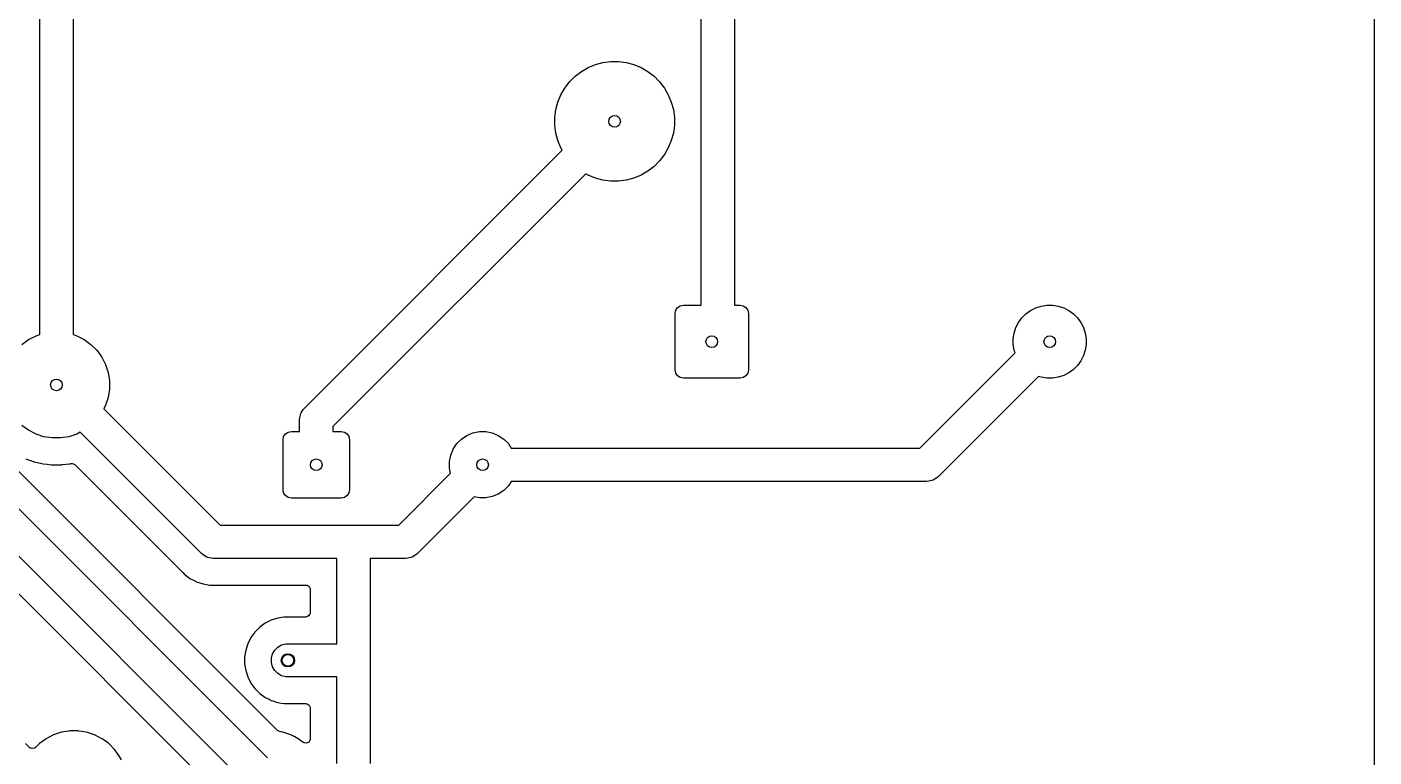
# Model space of a CAD drawing. Header units: millimetres. Extents: x 20 to 124, y -124 to -20.
# Drawn here: x 83.5 to 124, y -78.71 to -56.77 of the extents above; entities that cross this region are included whole.
import ezdxf

# ---------------------------------------------------------------- set-up
doc = ezdxf.new("R2010")
doc.units = ezdxf.units.MM
doc.layers.add('B.Cu', color=153, linetype='CONTINUOUS', true_color=0x4d7fc4)
doc.layers.add('Edge.Cuts', color=254, linetype='CONTINUOUS', true_color=0xd0d2cd)

msp = doc.modelspace()

# ---------------------------------------------------------------- linework, layer by layer
at = {"layer": 'B.Cu', "linetype": 'CONTINUOUS'}
for p, q in [((83.89, -66.015306), (83.89, -50.021006)), ((84.89, -49.8139), (84.89, -66.015306)), ((104.7764, -52.5564), (104.7764, -65.13)), ((103.7764, -65.13), (103.7764, -52.763506)), ((100.37388, -57.995629), (100.591409, -57.905526)), ((100.591409, -57.905526), (100.818837, -57.844586)), ((100.818837, -57.844586), (101.052274, -57.813854)), ((101.052274, -57.813854), (101.287726, -57.813854)), ((101.287726, -57.813854), (101.521163, -57.844586)), ((101.521163, -57.844586), (101.748591, -57.905526)), ((101.748591, -57.905526), (101.96612, -57.995629)), ((99.816688, -58.423178), (99.983178, -58.256688)), ((99.983178, -58.256688), (100.169974, -58.113355)), ((100.169974, -58.113355), (100.37388, -57.995629)), ((101.96612, -57.995629), (102.170026, -58.113355)), ((102.170026, -58.113355), (102.356822, -58.256688)), ((102.356822, -58.256688), (102.523312, -58.423178)), ((99.555629, -58.81388), (99.673355, -58.609974)), ((99.673355, -58.609974), (99.816688, -58.423178)), ((102.523312, -58.423178), (102.666645, -58.609974)), ((102.666645, -58.609974), (102.784371, -58.81388)), ((99.404586, -59.258837), (99.465526, -59.031409)), ((99.465526, -59.031409), (99.555629, -58.81388)), ((102.784371, -58.81388), (102.874474, -59.031409)), ((102.874474, -59.031409), (102.935414, -59.258837)), ((99.373854, -59.492274), (99.404586, -59.258837)), ((99.373854, -59.727726), (99.373854, -59.492274)), ((102.935414, -59.258837), (102.966146, -59.492274)), ((102.966146, -59.492274), (102.966146, -59.727726)), ((99.404586, -59.961163), (99.373854, -59.727726)), ((102.966146, -59.727726), (102.935414, -59.961163)), ((99.465526, -60.188591), (99.404586, -59.961163)), ((99.555629, -60.40612), (99.465526, -60.188591)), ((102.874474, -60.188591), (102.784371, -60.40612)), ((102.935414, -59.961163), (102.874474, -60.188591)), ((91.848747, -68.224147), (99.596311, -60.476582)), ((99.596311, -60.476582), (99.555629, -60.40612)), ((102.666645, -60.610026), (102.523312, -60.796822)), ((102.784371, -60.40612), (102.666645, -60.610026)), ((102.170026, -61.106645), (101.96612, -61.224371)), ((102.356822, -60.963312), (102.170026, -61.106645)), ((102.523312, -60.796822), (102.356822, -60.963312)), ((100.303417, -61.183688), (92.7023, -68.784806)), ((100.37388, -61.224371), (100.303417, -61.183688)), ((100.591409, -61.314474), (100.37388, -61.224371)), ((100.818837, -61.375414), (100.591409, -61.314474)), ((101.052274, -61.406146), (100.818837, -61.375414)), ((101.287726, -61.406146), (101.052274, -61.406146)), ((101.521163, -61.375414), (101.287726, -61.406146)), ((101.748591, -61.314474), (101.521163, -61.375414)), ((101.96612, -61.224371), (101.748591, -61.314474)), ((103.063223, -65.203223), (103.144329, -65.14903)), ((103.144329, -65.14903), (103.24, -65.130001)), ((103.24, -65.130001), (103.7764, -65.13)), ((104.7764, -65.13), (104.940001, -65.13)), ((104.940001, -65.13), (105.035671, -65.14903)), ((105.035671, -65.14903), (105.116777, -65.203223)), ((113.829048, -65.213733), (113.99321, -65.160393)), ((113.99321, -65.160393), (114.163695, -65.133391)), ((114.163695, -65.133391), (114.336305, -65.133391)), ((114.336305, -65.133391), (114.50679, -65.160393)), ((114.50679, -65.160393), (114.670952, -65.213733)), ((102.99, -65.379999), (103.00903, -65.284329)), ((102.990001, -67.08), (102.99, -65.379999)), ((103.00903, -65.284329), (103.063223, -65.203223)), ((105.116777, -65.203223), (105.17097, -65.284329)), ((105.17097, -65.284329), (105.189999, -65.38)), ((105.189999, -65.38), (105.19, -67.080001)), ((113.312096, -65.655252), (113.413553, -65.515607)), ((113.413553, -65.515607), (113.535607, -65.393553)), ((113.535607, -65.393553), (113.675252, -65.292096)), ((113.675252, -65.292096), (113.829048, -65.213733)), ((114.670952, -65.213733), (114.824748, -65.292096)), ((114.824748, -65.292096), (114.964393, -65.393553)), ((114.964393, -65.393553), (115.086447, -65.515607)), ((115.086447, -65.515607), (115.187904, -65.655252)), ((113.153391, -66.143695), (113.180393, -65.97321)), ((113.180393, -65.97321), (113.233733, -65.809048)), ((113.233733, -65.809048), (113.312096, -65.655252)), ((115.187904, -65.655252), (115.266267, -65.809048)), ((115.266267, -65.809048), (115.319607, -65.97321)), ((115.319607, -65.97321), (115.346609, -66.143695)), ((83.350883, -66.31335), (83.554002, -66.165776)), ((83.554002, -66.165776), (83.777707, -66.051793)), ((83.777707, -66.051793), (83.89, -66.015306)), ((84.89, -66.015306), (85.002293, -66.051793)), ((85.002293, -66.051793), (85.225998, -66.165776)), ((85.225998, -66.165776), (85.429117, -66.31335)), ((85.429117, -66.31335), (85.60665, -66.490883)), ((113.153391, -66.316305), (113.153391, -66.143695)), ((113.180393, -66.48679), (113.153391, -66.316305)), ((115.346609, -66.316305), (115.319607, -66.48679)), ((115.346609, -66.143695), (115.346609, -66.316305)), ((85.60665, -66.490883), (85.754224, -66.694002)), ((85.754224, -66.694002), (85.868207, -66.917707)), ((110.342894, -69.43), (113.206317, -66.566575)), ((113.206317, -66.566575), (113.180393, -66.48679)), ((115.187904, -66.804748), (115.086447, -66.944393)), ((115.266267, -66.650952), (115.187904, -66.804748)), ((115.319607, -66.48679), (115.266267, -66.650952)), ((85.868207, -66.917707), (85.945792, -67.156487)), ((85.945792, -67.156487), (85.985068, -67.404465)), ((103.00903, -67.175671), (102.990001, -67.08)), ((103.063223, -67.256777), (103.00903, -67.175671)), ((105.17097, -67.175671), (105.116777, -67.256777)), ((105.19, -67.080001), (105.17097, -67.175671)), ((114.824748, -67.167904), (114.670952, -67.246267)), ((114.964393, -67.066447), (114.824748, -67.167904)), ((115.086447, -66.944393), (114.964393, -67.066447)), ((85.985068, -67.404465), (85.985068, -67.655535)), ((103.144329, -67.31097), (103.063223, -67.256777)), ((103.239999, -67.33), (103.144329, -67.31097)), ((104.94, -67.329999), (103.239999, -67.33)), ((105.035671, -67.31097), (104.94, -67.329999)), ((105.116777, -67.256777), (105.035671, -67.31097)), ((113.913424, -67.273682), (110.903553, -70.283553)), ((113.99321, -67.299607), (113.913424, -67.273682)), ((114.163695, -67.326609), (113.99321, -67.299607)), ((114.336305, -67.326609), (114.163695, -67.326609)), ((114.50679, -67.299607), (114.336305, -67.326609)), ((114.670952, -67.246267), (114.50679, -67.299607)), ((85.945792, -67.903513), (85.868207, -68.142293)), ((85.985068, -67.655535), (85.945792, -67.903513)), ((85.868207, -68.142293), (85.814603, -68.247496)), ((85.814603, -68.247496), (89.309407, -71.7423)), ((91.706577, -68.512437), (91.74036, -68.386358)), ((91.74036, -68.386358), (91.752115, -68.365998)), ((91.752115, -68.365998), (91.805623, -68.273319)), ((91.805623, -68.273319), (91.805638, -68.273303)), ((91.805638, -68.273303), (91.848747, -68.224147)), ((83.554002, -68.894224), (83.350883, -68.74665)), ((91.7023, -68.5777), (91.706577, -68.512452)), ((91.7023, -68.93), (91.7023, -68.5777)), ((91.706577, -68.512452), (91.706577, -68.512437)), ((92.7023, -68.784806), (92.7023, -68.93)), ((83.777707, -69.008207), (83.554002, -68.894224)), ((84.016487, -69.085792), (83.777707, -69.008207)), ((84.264465, -69.125068), (84.016487, -69.085792)), ((84.515535, -69.125068), (84.264465, -69.125068)), ((84.763513, -69.085792), (84.515535, -69.125068)), ((85.002293, -69.008207), (84.763513, -69.085792)), ((85.107496, -68.954603), (85.002293, -69.008207)), ((88.748747, -72.595854), (85.107496, -68.954603)), ((91.2023, -69.18), (91.22133, -69.084329)), ((91.2023, -70.68), (91.2023, -69.18)), ((91.22133, -69.084329), (91.275523, -69.003223)), ((91.275523, -69.003223), (91.356629, -68.94903)), ((91.356629, -68.94903), (91.4523, -68.93)), ((91.4523, -68.93), (91.7023, -68.93)), ((92.7023, -68.93), (92.9523, -68.93)), ((92.9523, -68.93), (93.047971, -68.94903)), ((93.047971, -68.94903), (93.129077, -69.003223)), ((93.129077, -69.003223), (93.18327, -69.084329)), ((93.18327, -69.084329), (93.2023, -69.18)), ((93.2023, -69.18), (93.2023, -70.68)), ((96.42929, -69.295607), (96.567907, -69.15699)), ((96.567907, -69.15699), (96.730903, -69.048079)), ((96.730903, -69.048079), (96.912015, -68.97306)), ((96.912015, -68.97306), (97.104283, -68.934815)), ((97.104283, -68.934815), (97.300317, -68.934815)), ((97.300317, -68.934815), (97.492585, -68.97306)), ((97.492585, -68.97306), (97.673697, -69.048079)), ((97.673697, -69.048079), (97.836693, -69.15699)), ((97.836693, -69.15699), (97.97531, -69.295607)), ((96.207115, -69.831983), (96.24536, -69.639715)), ((96.24536, -69.639715), (96.320379, -69.458603)), ((96.320379, -69.458603), (96.42929, -69.295607)), ((97.97531, -69.295607), (98.065109, -69.43)), ((98.065109, -69.43), (110.342894, -69.43)), ((81.9495, -69.952393), (90.732722, -78.735615)), ((91.040838, -77.911653), (82.798923, -69.669738)), ((83.469921, -69.751267), (83.520165, -69.768848)), ((83.520165, -69.768848), (83.643424, -69.811979)), ((83.643424, -69.811979), (83.643425, -69.811979)), ((83.643425, -69.811979), (83.714537, -69.836862)), ((83.714537, -69.836862), (83.715659, -69.837261)), ((83.715659, -69.837261), (83.724169, -69.840331)), ((83.724169, -69.840331), (83.727109, -69.840933)), ((83.727109, -69.840933), (83.949545, -69.891702)), ((83.949545, -69.891702), (83.987268, -69.900312)), ((83.987268, -69.900312), (83.987272, -69.900312)), ((83.987272, -69.900312), (83.987281, -69.900314)), ((83.987281, -69.900314), (84.11615, -69.914833)), ((84.11615, -69.914833), (84.23779, -69.928538)), ((84.23779, -69.928538), (84.245393, -69.9305)), ((84.245393, -69.9305), (84.524812, -69.9305)), ((84.524812, -69.9305), (84.55031, -69.9305)), ((84.55031, -69.9305), (84.555444, -69.927696)), ((84.555444, -69.927696), (84.567914, -69.925642)), ((84.567914, -69.925642), (84.792732, -69.900312)), ((84.792732, -69.900312), (84.792733, -69.900312)), ((84.792733, -69.900312), (84.803323, -69.897894)), ((84.803323, -69.897894), (84.813069, -69.89567)), ((84.813069, -69.89567), (84.848244, -69.892792)), ((84.848244, -69.892792), (84.868265, -69.894018)), ((84.868265, -69.894018), (84.927186, -69.91313)), ((84.927186, -69.91313), (84.93421, -69.917593)), ((84.93421, -69.917593), (84.955378, -69.934563)), ((84.955378, -69.934563), (88.105682, -73.084866)), ((96.207115, -70.028017), (96.207115, -69.831983)), ((96.238648, -70.186545), (96.207115, -70.028017)), ((94.682894, -71.7423), (96.238648, -70.186545)), ((98.065109, -70.43), (97.97531, -70.564393)), ((110.55, -70.43), (98.065109, -70.43)), ((110.615248, -70.425723), (110.55, -70.43)), ((110.615263, -70.425723), (110.615248, -70.425723)), ((110.741342, -70.39194), (110.615263, -70.425723)), ((110.854381, -70.326677), (110.741342, -70.39194)), ((110.854396, -70.326661), (110.854381, -70.326677)), ((110.903553, -70.283553), (110.854396, -70.326661)), ((90.025615, -79.442722), (81.095947, -70.513053)), ((91.22133, -70.775671), (91.2023, -70.68)), ((91.275523, -70.856777), (91.22133, -70.775671)), ((91.356629, -70.91097), (91.275523, -70.856777)), ((93.129077, -70.856777), (93.047971, -70.91097)), ((93.18327, -70.775671), (93.129077, -70.856777)), ((93.2023, -70.68), (93.18327, -70.775671)), ((97.673697, -70.811921), (97.492585, -70.88694)), ((97.836693, -70.70301), (97.673697, -70.811921)), ((97.97531, -70.564393), (97.836693, -70.70301)), ((80.457536, -71.006721), (89.199618, -79.748803)), ((91.4523, -70.93), (91.356629, -70.91097)), ((92.9523, -70.93), (91.4523, -70.93)), ((93.047971, -70.91097), (92.9523, -70.93)), ((96.945754, -70.893651), (95.243553, -72.595853)), ((97.104283, -70.925185), (96.945754, -70.893651)), ((97.300317, -70.925185), (97.104283, -70.925185)), ((97.492585, -70.88694), (97.300317, -70.925185)), ((89.309407, -71.7423), (93.32, -71.7423)), ((93.32, -71.7423), (94.682894, -71.7423)), ((88.797911, -72.638969), (88.748747, -72.595854)), ((88.797919, -72.638977), (88.797911, -72.638969)), ((88.910958, -72.70424), (88.797919, -72.638977)), ((88.937601, -72.711379), (88.910958, -72.70424)), ((89.037037, -72.738023), (88.937601, -72.711379)), ((89.037052, -72.738023), (89.037037, -72.738023)), ((89.1023, -72.7423), (89.037052, -72.738023)), ((92.82, -72.7423), (89.1023, -72.7423)), ((92.82, -75.3065), (92.82, -72.7423)), ((94.89, -72.7423), (93.82, -72.7423)), ((93.82, -72.7423), (93.82, -78.90657)), ((94.955248, -72.738023), (94.89, -72.7423)), ((94.955263, -72.738023), (94.955248, -72.738023)), ((95.081342, -72.70424), (94.955263, -72.738023)), ((95.194381, -72.638977), (95.081342, -72.70424)), ((95.194396, -72.638961), (95.194381, -72.638977)), ((95.243553, -72.595853), (95.194396, -72.638961)), ((88.105682, -73.084866), (88.105701, -73.084886)), ((88.105701, -73.084886), (88.107217, -73.086402)), ((88.107217, -73.086402), (88.107222, -73.086407)), ((88.107222, -73.086407), (88.110333, -73.089518)), ((88.110333, -73.089518), (88.110334, -73.089519)), ((88.110334, -73.089519), (88.191936, -73.171121)), ((88.191936, -73.171121), (88.255183, -73.234368)), ((88.255183, -73.234368), (88.255401, -73.23455)), ((88.255401, -73.23455), (88.257085, -73.235723)), ((88.257085, -73.235723), (88.340632, -73.296423)), ((88.340632, -73.296423), (88.391714, -73.333535)), ((88.391714, -73.333535), (88.42069, -73.354587)), ((88.42069, -73.354587), (88.507535, -73.398837)), ((88.507535, -73.398837), (88.603081, -73.447521)), ((88.603081, -73.447521), (88.603084, -73.447522)), ((88.603084, -73.447522), (88.700421, -73.479148)), ((88.700421, -73.479148), (88.797766, -73.510777)), ((88.797766, -73.510777), (88.999948, -73.5428)), ((88.999948, -73.5428), (88.999949, -73.5428)), ((88.999949, -73.5428), (89.204652, -73.5428)), ((89.204652, -73.5428), (91.877671, -73.5428)), ((91.877671, -73.5428), (91.912606, -73.547823)), ((91.912606, -73.547823), (91.927604, -73.552227)), ((91.927604, -73.552227), (91.986355, -73.589972)), ((91.986355, -73.589972), (91.986379, -73.59)), ((91.986379, -73.59), (91.986382, -73.590002)), ((91.986382, -73.590002), (91.986383, -73.590004)), ((91.986383, -73.590004), (91.987542, -73.591341)), ((91.987542, -73.591341), (92.015018, -73.646202)), ((92.015018, -73.646202), (92.016663, -73.65376)), ((92.016663, -73.65376), (92.0195, -73.680131)), ((92.0195, -73.680131), (92.0195, -74.36417)), ((91.222626, -74.50985), (91.044768, -74.538021)), ((91.222627, -74.509851), (91.222626, -74.50985)), ((91.246947, -74.506), (91.222627, -74.509851)), ((91.882168, -74.506), (91.246947, -74.506)), ((91.908539, -74.503163), (91.882168, -74.506)), ((91.916097, -74.501518), (91.908539, -74.503163)), ((91.970958, -74.474042), (91.916097, -74.501518)), ((91.972289, -74.472887), (91.970958, -74.474042)), ((91.972291, -74.472887), (91.972289, -74.472887)), ((91.972292, -74.472885), (91.972291, -74.472887)), ((91.972327, -74.472855), (91.972292, -74.472885)), ((92.01007, -74.414112), (91.972327, -74.472855)), ((92.014475, -74.399114), (92.01007, -74.414112)), ((92.0195, -74.364179), (92.014475, -74.399114)), ((92.0195, -74.36417), (92.019499, -74.364176)), ((92.019499, -74.364176), (92.0195, -74.364179)), ((90.502084, -74.814529), (90.357329, -74.959284)), ((90.502087, -74.814527), (90.502084, -74.814529)), ((90.667685, -74.694215), (90.502087, -74.814527)), ((90.667697, -74.694208), (90.667685, -74.694215)), ((90.850064, -74.601286), (90.667697, -74.694208)), ((90.850077, -74.60128), (90.850064, -74.601286)), ((91.044768, -74.538021), (90.850077, -74.60128)), ((90.14408, -75.307277), (90.080821, -75.501968)), ((90.144086, -75.307264), (90.14408, -75.307277)), ((90.237008, -75.124897), (90.144086, -75.307264)), ((90.237015, -75.124885), (90.237008, -75.124897)), ((90.357327, -74.959287), (90.237015, -75.124885)), ((90.357329, -74.959284), (90.357327, -74.959287)), ((91.157958, -75.34456), (91.284037, -75.310778)), ((91.284037, -75.310778), (91.3493, -75.3065)), ((91.3493, -75.3065), (92.82, -75.3065)), ((90.080821, -75.501968), (90.0488, -75.704142)), ((90.0488, -75.704142), (90.0488, -75.908856)), ((90.853578, -75.741237), (90.88736, -75.615158)), ((90.88736, -75.615158), (90.952623, -75.502119)), ((90.952623, -75.502119), (91.044919, -75.409823)), ((91.044919, -75.409823), (91.157958, -75.34456)), ((90.0488, -75.908856), (90.080821, -76.11103)), ((90.080821, -76.11103), (90.14408, -76.305721)), ((90.853578, -75.871763), (90.853578, -75.741237)), ((90.88736, -75.997842), (90.853578, -75.871763)), ((90.952623, -76.110881), (90.88736, -75.997842)), ((91.044919, -76.203177), (90.952623, -76.110881)), ((90.14408, -76.305721), (90.144086, -76.305734)), ((90.144086, -76.305734), (90.237008, -76.488101)), ((90.237008, -76.488101), (90.237015, -76.488113)), ((90.237015, -76.488113), (90.357328, -76.653713)), ((91.157958, -76.26844), (91.044919, -76.203177)), ((91.284037, -76.302222), (91.157958, -76.26844)), ((91.3493, -76.3065), (91.284037, -76.302222)), ((92.82, -76.3065), (91.3493, -76.3065)), ((92.82, -78.90657), (92.82, -76.3065)), ((90.357328, -76.653713), (90.502086, -76.798471)), ((90.502086, -76.798471), (90.657049, -76.911056)), ((90.657049, -76.911056), (90.66769, -76.918787)), ((90.66769, -76.918787), (90.783907, -76.978003)), ((90.783907, -76.978003), (90.844454, -77.008853)), ((90.844454, -77.008853), (90.845343, -77.009324)), ((90.845343, -77.009324), (90.845549, -77.009525)), ((90.845549, -77.009525), (90.848929, -77.011162)), ((90.848929, -77.011162), (90.850937, -77.01216)), ((90.850937, -77.01216), (90.854703, -77.013222)), ((90.854703, -77.013222), (90.894788, -77.026246)), ((90.894788, -77.026246), (90.954435, -77.045626)), ((90.954435, -77.045626), (90.954436, -77.045627)), ((90.954436, -77.045627), (90.997912, -77.059753)), ((90.997912, -77.059753), (91.044765, -77.074977)), ((91.044765, -77.074977), (91.145857, -77.090988)), ((91.145857, -77.090988), (91.246948, -77.107)), ((91.246948, -77.107), (91.877671, -77.107)), ((91.877671, -77.107), (91.912606, -77.112023)), ((91.912606, -77.112023), (91.927604, -77.116427)), ((91.927604, -77.116427), (91.986355, -77.154172)), ((91.986355, -77.154172), (91.986379, -77.1542)), ((91.986379, -77.1542), (91.986382, -77.154202)), ((91.986382, -77.154202), (91.986383, -77.154204)), ((91.986383, -77.154204), (91.987542, -77.155541)), ((91.987542, -77.155541), (92.015018, -77.210402)), ((92.015018, -77.210402), (92.016663, -77.21796)), ((92.016663, -77.21796), (92.0195, -77.244331)), ((92.0195, -77.244331), (92.0195, -78.161966)), ((84.151253, -78.125413), (84.081147, -78.161134)), ((84.305616, -78.04676), (84.151253, -78.125413)), ((84.328929, -78.039185), (84.305616, -78.04676)), ((84.545209, -77.96891), (84.328929, -78.039185)), ((84.545212, -77.96891), (84.545209, -77.96891)), ((84.76074, -77.934774), (84.545212, -77.96891)), ((84.760866, -77.934754), (84.76074, -77.934774)), ((84.794038, -77.9295), (84.760866, -77.934754)), ((84.794039, -77.9295), (84.794038, -77.9295)), ((85.045961, -77.9295), (84.794039, -77.9295)), ((85.045962, -77.9295), (85.045961, -77.9295)), ((85.066911, -77.932818), (85.045962, -77.9295)), ((85.294729, -77.9689), (85.066911, -77.932818)), ((85.294782, -77.968909), (85.294729, -77.9689)), ((85.294785, -77.96891), (85.294779, -77.968909)), ((85.294779, -77.968909), (85.294782, -77.968909)), ((85.534383, -78.04676), (85.294785, -77.96891)), ((85.688747, -78.125413), (85.534383, -78.04676)), ((85.758845, -78.16113), (85.688747, -78.125413)), ((91.0754, -77.936018), (91.040838, -77.911653)), ((91.103579, -77.949377), (91.0754, -77.936018)), ((91.137298, -77.959804), (91.103579, -77.949377)), ((91.137299, -77.959804), (91.137298, -77.959803)), ((91.137298, -77.959803), (91.137298, -77.959804)), ((91.194781, -77.968908), (91.137299, -77.959804)), ((91.287742, -77.999113), (91.19478, -77.968908)), ((91.19478, -77.968908), (91.194781, -77.968908)), ((91.287743, -77.999114), (91.287742, -77.999113)), ((91.411071, -78.039185), (91.287743, -77.999114)), ((91.411079, -78.039188), (91.411071, -78.039185)), ((91.434379, -78.046759), (91.411079, -78.039188)), ((91.43438, -78.046759), (91.434379, -78.046759)), ((91.434381, -78.04676), (91.43438, -78.046759)), ((91.456207, -78.057881), (91.434381, -78.04676)), ((91.456212, -78.057883), (91.456207, -78.057881)), ((91.553421, -78.107413), (91.456212, -78.057883)), ((91.658849, -78.161132), (91.553421, -78.107413)), ((83.572897, -78.419448), (83.462654, -78.309205)), ((83.593529, -78.436074), (83.572897, -78.419448)), ((83.600044, -78.440261), (83.593529, -78.436074)), ((83.658245, -78.459629), (83.600044, -78.440261)), ((83.660035, -78.459756), (83.658245, -78.459629)), ((83.660036, -78.459757), (83.660035, -78.459756)), ((83.660051, -78.459758), (83.660036, -78.459756)), ((83.660036, -78.459756), (83.660036, -78.459757)), ((83.728309, -78.444907), (83.660051, -78.459758)), ((83.742027, -78.437417), (83.728309, -78.444907)), ((83.744804, -78.435338), (83.742027, -78.437417)), ((83.770285, -78.416265), (83.744804, -78.435338)), ((83.877346, -78.309204), (83.770285, -78.416265)), ((83.877367, -78.309188), (83.877346, -78.309204)), ((84.081147, -78.161134), (83.877367, -78.309188)), ((85.758847, -78.161131), (85.758845, -78.16113)), ((85.758848, -78.161132), (85.758847, -78.161131)), ((85.769443, -78.16883), (85.758848, -78.161132)), ((85.769445, -78.168831), (85.769443, -78.16883)), ((85.820362, -78.205824), (85.769445, -78.168831)), ((85.962649, -78.309201), (85.820362, -78.205824)), ((85.962654, -78.309205), (85.962649, -78.309201)), ((85.962655, -78.309206), (85.962654, -78.309205)), ((85.96266, -78.30921), (85.962655, -78.309206)), ((86.140786, -78.487336), (85.96266, -78.30921)), ((86.140794, -78.487345), (86.140786, -78.487336)), ((86.140812, -78.487369), (86.140794, -78.487345)), ((86.196622, -78.564185), (86.140812, -78.487369)), ((91.658851, -78.161133), (91.658849, -78.161132)), ((91.658852, -78.161134), (91.658851, -78.161133)), ((91.810377, -78.271222), (91.658852, -78.161134)), ((91.836629, -78.285801), (91.810377, -78.271222)), ((91.845218, -78.289287), (91.836629, -78.285801)), ((91.909489, -78.297129), (91.845218, -78.289287)), ((91.973047, -78.268109), (91.909489, -78.297129)), ((92.010826, -78.209334), (91.973047, -78.268109)), ((92.013352, -78.200732), (92.010826, -78.209334)), ((92.014475, -78.196908), (92.013352, -78.200732)), ((92.0147, -78.195344), (92.014475, -78.196908)), ((92.0195, -78.161975), (92.0147, -78.195344)), ((92.0195, -78.161966), (92.019499, -78.161972)), ((92.019499, -78.161972), (92.0195, -78.161975)), ((86.196623, -78.564187), (86.196622, -78.564185)), ((86.196624, -78.564189), (86.196623, -78.564187)), ((86.28887, -78.691155), (86.196624, -78.564189)), ((86.343084, -78.797556), (86.28887, -78.691155))]:
    msp.add_line(p, q, dxfattribs=at)
at = {"layer": 'B.Cu'}
for centre, radius in [((101.17, -59.61), 0.175), ((101.17, -59.61), 0.175), ((104.09, -66.23), 0.175), ((104.09, -66.23), 0.175), ((114.25, -66.23), 0.175), ((114.25, -66.23), 0.175), ((84.39, -67.53), 0.175), ((84.39, -67.53), 0.175), ((92.2023, -69.93), 0.175), ((92.2023, -69.93), 0.175), ((97.2023, -69.93), 0.175), ((97.2023, -69.93), 0.175), ((91.3493, -75.8065), 0.2), ((91.3493, -75.8065), 0.175)]:
    msp.add_circle(centre, radius, dxfattribs=at)
at = {"layer": 'Edge.Cuts', "linetype": 'CONTINUOUS'}
msp.add_line((124, -20), (124, -124), dxfattribs=at)

doc.saveas('drawing.dxf')
